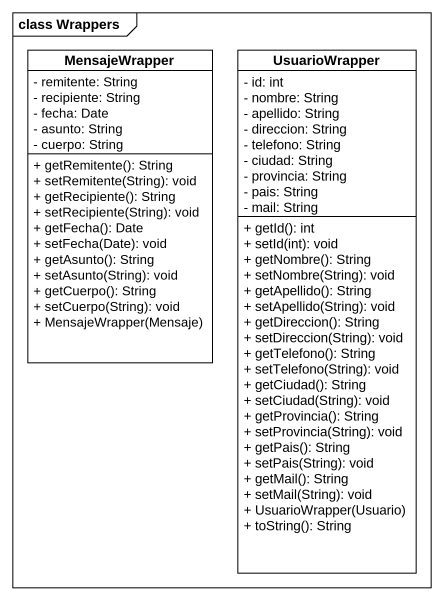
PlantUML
@startuml
mainframe class Wrappers
hide circle
hide empty members
skinparam classAttributeIconSize 0
class MensajeWrapper {
  - remitente: String
  - recipiente: String
  - fecha: Date
  - asunto: String
  - cuerpo: String
  + getRemitente(): String
  + setRemitente(String): void
  + getRecipiente(): String
  + setRecipiente(String): void
  + getFecha(): Date
  + setFecha(Date): void
  + getAsunto(): String
  + setAsunto(String): void
  + getCuerpo(): String
  + setCuerpo(String): void
  + MensajeWrapper(Mensaje)
}
class UsuarioWrapper {
  - id: int
  - nombre: String
  - apellido: String
  - direccion: String
  - telefono: String
  - ciudad: String
  - provincia: String
  - pais: String
  - mail: String
  + getId(): int
  + setId(int): void
  + getNombre(): String
  + setNombre(String): void
  + getApellido(): String
  + setApellido(String): void
  + getDireccion(): String
  + setDireccion(String): void
  + getTelefono(): String
  + setTelefono(String): void
  + getCiudad(): String
  + setCiudad(String): void
  + getProvincia(): String
  + setProvincia(String): void
  + getPais(): String
  + setPais(String): void
  + getMail(): String
  + setMail(String): void
  + UsuarioWrapper(Usuario)
  + toString(): String
}
@enduml
